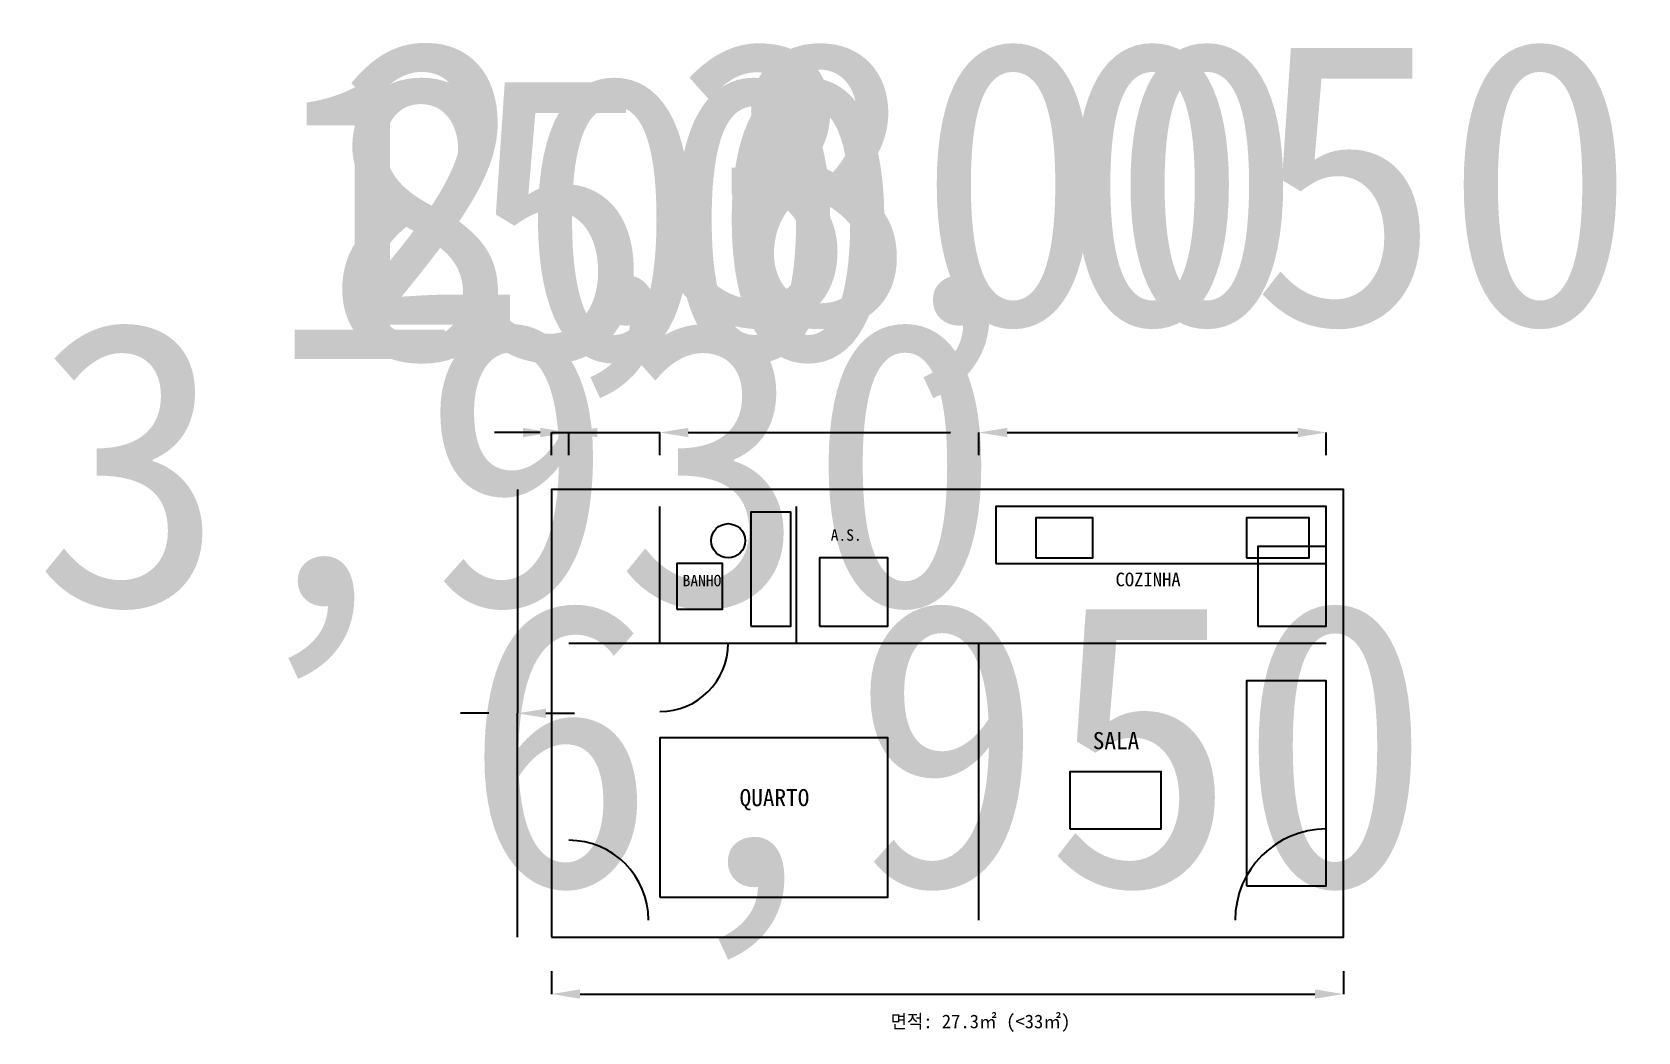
# Model space of a CAD drawing. Header units: millimetres. Extents: x 15.4 to 29.5, y -0.8 to 7.9.
import ezdxf

# ---------------------------------------------------------------- set-up
doc = ezdxf.new("R2010")
doc.units = ezdxf.units.MM
for name, color, linetype in [('DOOR', 3, 'Continuous'), ('FIXTURE', 4, 'Continuous'), ('FURNITURE', 2, 'Continuous'), ('TEXT', 6, 'Continuous'), ('WALL', 7, 'Continuous')]:
    doc.layers.add(name, color=color, linetype=linetype)
doc.dimstyles.get("Standard").update_dxf_attribs({"dimtxt": 2.5, "dimasz": 2.5, "dimexe": 1.25, "dimexo": 0.625, "dimtad": 1, "dimcen": 2.5, "dimazin": 3, "dimtfac": 1, "dimtmove": 0, "dimatfit": 3})

# ---------------------------------------------------------------- blocks, each defined once
blk = doc.blocks.new('_CLOSEDFILLED')
at = {"color": 0, "linetype": 'BYBLOCK'}
blk.add_solid([(-1, 0.164), (0, 0), (-1, -0.164)], dxfattribs=at)
blk = doc.blocks.new('*D1')
for p, q in [((20, -0.3), (20, -0.5)), ((26.95, -0.3), (26.95, -0.5)), ((20.25, -0.5), (26.7, -0.5))]:
    blk.add_line(p, q)
at = {"layer": 'Defpoints'}
for p in [(20, -0.3), (26.95, -0.3), (20, -0.5)]:
    blk.add_point(p, dxfattribs=at)
at = {"xscale": 0.25, "yscale": 0.25, "rotation": 180}
blk.add_blockref('_CLOSEDFILLED', (20, -0.5), dxfattribs=at)
at = {"xscale": 0.25, "yscale": 0.25}
blk.add_blockref('_CLOSEDFILLED', (26.95, -0.5), dxfattribs=at)
at = {"insert": (23.475, 1.375), "char_height": 2.5, "attachment_point": 5}
blk.add_mtext('6,950', dxfattribs=at)
blk = doc.blocks.new('*D2')
for p, q in [((19.7, 3.93), (19.7, 1.965)), ((19.45, 1.965), (19.2, 1.965)), ((19.7, 0), (19.7, 1.965)), ((19.7, 1.965), (19.7, 1.965)), ((19.95, 1.965), (20.2, 1.965))]:
    blk.add_line(p, q)
at = {"layer": 'Defpoints'}
for p in [(19.7, 3.93), (19.7, 1.965), (19.7, 0)]:
    blk.add_point(p, dxfattribs=at)
at = {"xscale": 0.25, "yscale": 0.25}
blk.add_blockref('_CLOSEDFILLED', (19.7, 1.965), dxfattribs=at)
at = {"xscale": 0.25, "yscale": 0.25, "rotation": 180}
blk.add_blockref('_CLOSEDFILLED', (19.7, 1.965), dxfattribs=at)
at = {"insert": (19.7, 3.84), "char_height": 2.5, "attachment_point": 5}
blk.add_mtext('3,930', dxfattribs=at)
blk = doc.blocks.new('*D3')
for p, q in [((19.75, 4.43), (19.5, 4.43)), ((20, 4.23), (20, 4.43)), ((20, 4.43), (20.15, 4.43)), ((20.15, 4.23), (20.15, 4.43)), ((20.4, 4.43), (20.65, 4.43))]:
    blk.add_line(p, q)
at = {"layer": 'Defpoints'}
for p in [(20, 4.43), (20, 4.23), (20.15, 4.23)]:
    blk.add_point(p, dxfattribs=at)
at = {"xscale": 0.25, "yscale": 0.25}
blk.add_blockref('_CLOSEDFILLED', (20, 4.43), dxfattribs=at)
at = {"xscale": 0.25, "yscale": 0.25, "rotation": 180}
blk.add_blockref('_CLOSEDFILLED', (20.15, 4.43), dxfattribs=at)
at = {"insert": (20.075, 6.305), "char_height": 2.5, "attachment_point": 5}
blk.add_mtext('150', dxfattribs=at)
blk = doc.blocks.new('*D4')
for p, q in [((19.9, 4.43), (19.65, 4.43)), ((20.15, 4.23), (20.15, 4.43)), ((20.15, 4.43), (20.95, 4.43)), ((20.95, 4.23), (20.95, 4.43)), ((21.2, 4.43), (21.45, 4.43))]:
    blk.add_line(p, q)
at = {"layer": 'Defpoints'}
for p in [(20.15, 4.43), (20.15, 4.23), (20.95, 4.23)]:
    blk.add_point(p, dxfattribs=at)
at = {"xscale": 0.25, "yscale": 0.25}
blk.add_blockref('_CLOSEDFILLED', (20.15, 4.43), dxfattribs=at)
at = {"xscale": 0.25, "yscale": 0.25, "rotation": 180}
blk.add_blockref('_CLOSEDFILLED', (20.95, 4.43), dxfattribs=at)
at = {"insert": (20.55, 6.305), "char_height": 2.5, "attachment_point": 5}
blk.add_mtext('800', dxfattribs=at)
blk = doc.blocks.new('*D5')
for p, q in [((20.95, 4.23), (20.95, 4.43)), ((21.2, 4.43), (23.5, 4.43)), ((23.75, 4.23), (23.75, 4.43))]:
    blk.add_line(p, q)
at = {"layer": 'Defpoints'}
for p in [(20.95, 4.43), (20.95, 4.23), (23.75, 4.23)]:
    blk.add_point(p, dxfattribs=at)
at = {"xscale": 0.25, "yscale": 0.25, "rotation": 180}
blk.add_blockref('_CLOSEDFILLED', (20.95, 4.43), dxfattribs=at)
at = {"xscale": 0.25, "yscale": 0.25}
blk.add_blockref('_CLOSEDFILLED', (23.75, 4.43), dxfattribs=at)
at = {"insert": (22.35, 6.305), "char_height": 2.5, "attachment_point": 5}
blk.add_mtext('2,800', dxfattribs=at)
blk = doc.blocks.new('*D6')
for p, q in [((23.75, 4.23), (23.75, 4.43)), ((24, 4.43), (26.55, 4.43)), ((26.8, 4.23), (26.8, 4.43))]:
    blk.add_line(p, q)
at = {"layer": 'Defpoints'}
for p in [(23.75, 4.43), (23.75, 4.23), (26.8, 4.23)]:
    blk.add_point(p, dxfattribs=at)
at = {"xscale": 0.25, "yscale": 0.25, "rotation": 180}
blk.add_blockref('_CLOSEDFILLED', (23.75, 4.43), dxfattribs=at)
at = {"xscale": 0.25, "yscale": 0.25}
blk.add_blockref('_CLOSEDFILLED', (26.8, 4.43), dxfattribs=at)
at = {"insert": (25.275, 6.305), "char_height": 2.5, "attachment_point": 5}
blk.add_mtext('3,050', dxfattribs=at)

msp = doc.modelspace()

# ---------------------------------------------------------------- linework, layer by layer
at = {"layer": 'DOOR', "color": 3}
for centre, radius, start, end in [((20.95, 2.58), 0.6, 270, 360), ((20.15, 0.15), 0.7, 0, 90), ((26.8, 0.15), 0.8, 90, 180)]:
    msp.add_arc(centre, radius, start, end, dxfattribs=at)
at = {"layer": 'FIXTURE', "color": 4}
for points in [[(21.75, 2.73), (22.1, 2.73), (22.1, 3.73), (21.75, 3.73)], [(23.9, 3.28), (26.8, 3.28), (26.8, 3.78), (23.9, 3.78)], [(24.25, 3.33), (24.75, 3.33), (24.75, 3.68), (24.25, 3.68)], [(26.1, 3.33), (26.65, 3.33), (26.65, 3.68), (26.1, 3.68)], [(26.2, 2.73), (26.8, 2.73), (26.8, 3.43), (26.2, 3.43)], [(21.1, 2.88), (21.5, 2.88), (21.5, 3.28), (21.1, 3.28)], [(22.35, 2.73), (22.95, 2.73), (22.95, 3.33), (22.35, 3.33)]]:
    msp.add_lwpolyline(points, close=True, dxfattribs=at)
msp.add_circle((21.55, 3.48), 0.15, dxfattribs=at)
at = {"layer": 'FURNITURE', "color": 2}
for points in [[(26.1, 0.45), (26.8, 0.45), (26.8, 2.25), (26.1, 2.25)], [(20.95, 0.35), (22.95, 0.35), (22.95, 1.75), (20.95, 1.75)], [(24.55, 0.95), (25.35, 0.95), (25.35, 1.45), (24.55, 1.45)]]:
    msp.add_lwpolyline(points, close=True, dxfattribs=at)
at = {"layer": 'WALL', "color": 7}
for p, q in [((20.95, 2.58), (20.95, 3.78)), ((22.15, 2.58), (22.15, 3.78)), ((20.15, 2.58), (23.75, 2.58)), ((23.75, 2.58), (26.8, 2.58)), ((23.75, 0.15), (23.75, 2.58))]:
    msp.add_line(p, q, dxfattribs=at)
msp.add_lwpolyline([(20, 0), (26.95, 0), (26.95, 3.93), (20, 3.93)], close=True, dxfattribs=at)

# ---------------------------------------------------------------- texts
at = {"layer": 'TEXT', "color": 6}
for s, height, p in [('A.S.', 0.1, (22.45, 3.48)), ('BANHO', 0.1, (21.15, 3.08)), ('COZINHA', 0.12, (24.95, 3.08)), ('SALA', 0.15, (24.75, 1.65)), ('QUARTO', 0.15, (21.65, 1.15)), ('면적: 27.3㎡ (<33㎡)', 0.12, (22.975, -0.8))]:
    msp.add_text(s, height=height, dxfattribs=at).set_placement(p)

# ---------------------------------------------------------------- dimensions: what is measured, and where the dimension line sits
for base, p1, p2, text, picture, middle in [((20, 4.43), (20, 4.23), (20.15, 4.23), '150', '*D3', (20.075, 6.305)), ((20.15, 4.43), (20.15, 4.23), (20.95, 4.23), '800', '*D4', (20.55, 6.305)), ((20.95, 4.43), (20.95, 4.23), (23.75, 4.23), '2,800', '*D5', (22.35, 6.305)), ((23.75, 4.43), (23.75, 4.23), (26.8, 4.23), '3,050', '*D6', (25.275, 6.305)), ((19.7, 1.965), (19.7, 0), (19.7, 3.93), '3,930', '*D2', (19.7, 3.84)), ((20, -0.5), (20, -0.3), (26.95, -0.3), '6,950', '*D1', (23.475, 1.375))]:
    dim = msp.add_linear_dim(base=base, p1=p1, p2=p2, text=text, dimstyle='Standard', override={"dimtxt": 2.5})
    dim.commit()
    dim.dimension.update_dxf_attribs({"geometry": picture, "text_midpoint": middle})

doc.saveas('drawing.dxf')
